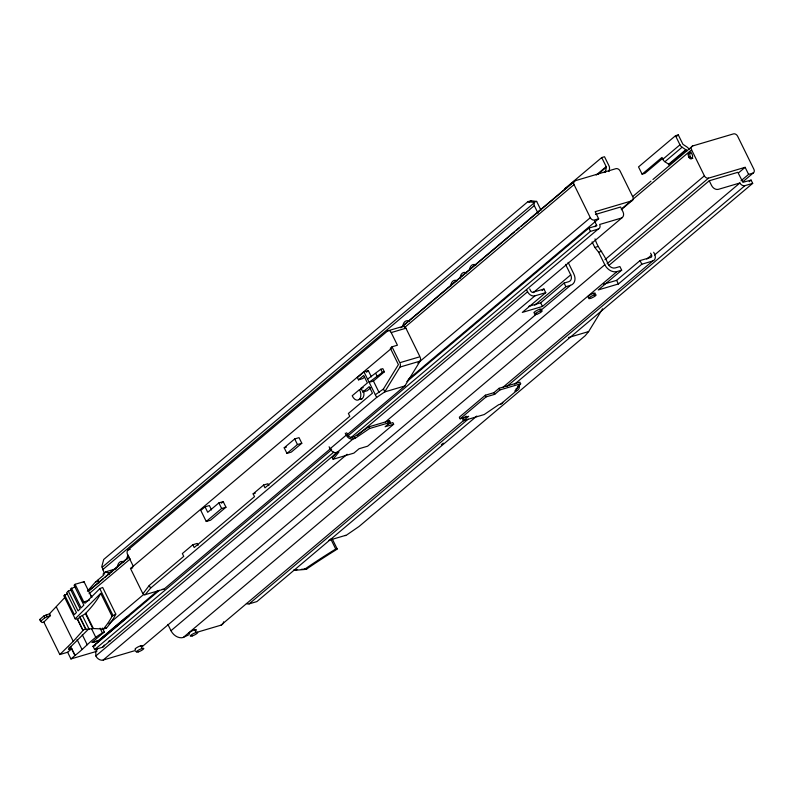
<?xml version="1.0" encoding="UTF-8"?>
<svg xmlns="http://www.w3.org/2000/svg" width="794" height="794" viewBox="0 0 794 794"><rect width="100%" height="100%" fill="white"/><g stroke="black" fill="none" stroke-linecap="round" stroke-linejoin="round"><path stroke-width="1.19" d="M605.624 172.189A4.764 3.583 49.9 0 1 605.653 171.057L606.298 167.276A1.032 0.784 49.9 0 0 606.199 166.651L601.723 157.559L604.512 156.736L608.988 165.817A4.764 3.583 49.9 0 1 609.484 168.715L608.998 171.554M328.815 540.327L346.512 535.096L359.116 526.432L585.188 335.733L588.632 331.574L602.567 308.806M375.334 394.737L383.433 389.01L398.409 364.595L390.34 348.209L391.998 346.809L397.427 345.201L391.204 332.577A3.722 2.332 73.5 0 0 387.72 330.88L127.953 550.004A3.722 2.332 73.5 0 0 127.685 554.857L133.382 566.44M330.909 448.342L164.05 589.088L145.173 594.676L150.592 588.146L376.664 397.437L384.673 391.928L399.958 367.076A3.722 2.332 73.5 0 0 400.176 363.622M347.028 434.745L404.861 385.963L420.105 361.121A3.722 2.332 73.5 0 0 420.324 357.657M336.676 452.163L332.319 457.622L333.123 459.26L353.886 453.116L359.096 448.719L367.622 446.198L393.655 424.234L392.851 422.597L387.522 424.175M333.123 459.26L338.939 451.975L336.924 452.57A5.796 4.367 49.9 0 1 330.076 448.769L329.093 446.764M466.118 416.125L462.644 419.053L463.448 420.691L468.659 416.294L460.133 418.815L459.329 417.187L485.362 395.214L493.888 392.693L499.098 388.306L519.862 382.162L520.666 383.79L514.849 391.075L516.864 390.479A5.796 4.367 49.9 0 0 519.038 384.921M144.816 594.924A3.881 1.588 69.2 0 1 143.793 594.597A3.692 1.509 69.2 0 1 142.97 593.694L149.262 585.446L183.742 556.356L182.362 553.557L192.833 544.734L197.17 543.443L198.083 545.309M49.575 613.722L50.469 615.539L43.839 622.069L42.122 622.575L40.593 621.315L39.7 619.499L43.869 615.985L49.575 613.722L64.453 597.892M43.839 622.069L59.828 654.554L73.256 641.344L83.827 629.582L92.809 628.56A6.163 0.963 -13.7 0 1 93.394 628.55A284.083 44.395 -13.7 0 1 103.309 629.136L106.495 628.034A240.155 49.526 -26.2 0 0 115.785 614.119L102.664 587.441L99.806 588.662L85.484 602.944A2.084 1.062 71 0 1 83.767 601.931L75.102 584.295L84.005 581.665L91.806 597.535M87.409 591.123L95.498 582.022L97.573 580.265L98.029 580.652M67.599 593.833L63.748 595.609L75.172 618.834L77.514 619.29L82.973 630.376L77.494 619.29L80.065 616.928A4.069 0.834 -26.2 0 1 82.387 615.479A5.121 1.052 -26.2 0 0 85.831 613.186A236.275 48.722 -26.2 0 0 100.739 593.346L112.014 616.253A236.275 48.722 -26.2 0 1 103.309 629.136M71.311 590.131L68.294 591.083L66.656 592.711L76.413 612.541L74.328 614.625L64.572 594.795M75.4 586.746L70.378 589.009L80.134 608.839L78.05 610.914L68.294 591.083M75.102 584.295L74.09 585.297L83.846 605.137L81.117 607.857L71.361 588.026M75.172 618.834L100.739 593.346M112.014 616.253L115.785 614.119M89.107 628.56L68.78 648.678A4.139 0.854 -26.2 0 0 70.11 649.234L71.807 648.728L67.639 652.241L59.828 654.554M70.487 646.385L74.964 655.477C84.938 648.033 93.106 637.324 104.322 631.994L102.376 628.054M540.992 210.231L536.645 201.398L530.948 200.773L527.851 201.696L103.736 559.442L101.821 566.499L104.699 574.151M529.052 202.371L530.948 200.773M102.198 567.273L533.935 203.095L533.548 202.311L527.851 201.696M40.593 621.315L44.762 617.801L50.469 615.539M102.555 569.794L534.283 205.616L533.935 203.095M116.41 568.663L105.791 571.809L103.071 574.102L103.607 575.193L98.049 579.878L99.389 582.756M601.723 157.559L564.752 188.744L566.608 188.198M88.253 591.222L129.005 556.842M401.933 326.622L574.409 181.131M89.94 590.031L103.21 578.836M105.106 577.238L128.797 557.249M400.781 327.833L514.502 231.898M516.398 230.3L519.236 227.908M521.132 226.31L575.154 180.744L615.906 168.675A3.523 2.65 49.9 0 1 620.064 170.988L632.858 196.991A3.523 2.65 49.9 0 1 631.746 200.862L621.315 209.656M89.087 593.684L130.385 558.847M404.344 327.743L574.032 184.615A3.523 2.65 49.9 0 1 575.154 180.744M596.244 175.037L606.199 166.651M142.741 593.317A3.722 2.332 73.5 0 1 142.434 592.771L130.494 568.504L391.412 348.407M598.16 174.144L606.298 167.276M371.374 376.842L368.327 370.659L363.989 371.939L357.36 377.527L358.501 379.84L362.838 378.559L364.575 377.09M205.05 506.85L200.803 510.433L206.242 521.479L210.579 520.199L225.962 507.227L223.203 501.619L218.866 502.91L207.73 512.299L205.05 506.85L209.388 505.56L211.541 509.927M366.431 372.247L368.327 370.659M603.847 172.586L605.653 171.057M358.501 379.84L363.712 375.443L367.394 382.936L361.052 388.286L362.878 392.008L367.215 390.727L370.848 387.671M284.202 447.796L294.703 438.933L299.04 437.653L301.799 443.251L291.299 452.104L286.962 453.394L284.202 447.796L286.376 447.151M367.543 379.155L380.802 369.25L382.817 368.654L384.365 371.81L373.438 381.041L369.091 382.321L382.351 372.406L384.365 371.81M221.347 503.188L223.203 501.619M361.548 389.01L359.483 389.616L352.208 395.759A7.245 4.526 73.5 0 0 359.196 399.481L362.292 398.568M206.242 521.479L221.625 508.507L225.962 507.227M286.962 453.394L297.462 444.541L301.799 443.251M362.878 392.008L369.23 386.658L372.436 393.189L348.387 413.476L349.777 416.304L264.978 487.834L263.608 485.035L267.945 483.745L268.858 485.61M689.073 149.411A4.764 3.583 49.9 0 0 686.959 146.999L683.227 144.508A1.032 0.784 49.9 0 1 682.761 143.982L678.294 134.901L675.505 135.724L638.525 166.919L642.108 174.184L644.897 173.36L662.801 158.254M676.399 136.499L678.294 134.901M192.833 544.734L194.202 547.532L254.517 496.657L253.137 493.858L263.608 485.035M108.897 623.786L143.962 594.21M417.843 363.186L590.319 217.695A3.523 2.65 49.9 0 0 594.468 220.007L598.656 218.767L595.172 211.69L631.746 200.862M642.108 174.184L661.898 157.49L662.792 159.306A4.764 3.583 49.9 0 0 664.906 161.718L668.637 164.209A1.032 0.784 49.9 0 1 669.094 164.735L669.541 165.638M662.792 159.306L679.972 144.816L675.505 135.724M67.639 652.241L70.934 658.951L75.102 655.437L71.579 648.589M104.322 631.994L91.866 642.495L98.684 640.47L126.812 616.749L128.876 616.144L92.938 646.455M664.906 161.718L682.086 147.227L685.817 149.709A1.032 0.784 49.9 0 1 686.284 150.235L686.731 151.148M157.986 590.478L98.277 640.847L94.099 642.078A3.523 2.65 49.9 0 1 93.206 642.167M408.176 379.443L598.656 218.767M333.708 452.183L102.396 647.299L94.655 649.591L93.047 646.316L159.405 590.339M406.826 381.636L588.83 228.106L596.711 225.744L594.666 220.831M330.076 448.769L346.224 435.152A5.796 4.367 49.9 0 0 353.062 438.953L355.077 438.357L369.577 428.512L390.34 422.358L389.536 420.731L368.773 426.874L354.273 436.72L352.258 437.315A3.93 2.958 49.9 0 1 347.613 434.735L346.631 432.74M668.637 164.209L685.817 149.709M594.885 226.727L596.78 225.129M669.094 164.735L686.284 150.235M94.655 649.591L331.644 449.682M347.762 436.085L590.438 231.382L598.19 229.089A4.347 3.275 49.9 0 0 599.649 224.484L621.116 218.132A5.796 4.367 49.9 0 0 622.953 211.76L620.61 207.006L595.45 214.449M633.007 196.317L651.011 181.121M652.906 179.523L692.705 145.947L733.467 133.888A3.523 2.65 49.9 0 1 737.616 136.201L753.893 169.281A3.523 2.65 49.9 0 1 752.781 173.152L748.603 174.392L741.02 180.784M622.466 208.127L691.594 149.818A3.523 2.65 49.9 0 1 692.705 145.947M350.769 437.792L598.19 229.089M96.59 648.509L97.166 649.691L95.816 650.832L95.826 655.963L336.309 453.106M336.924 452.57L353.062 438.953M357.141 435.539L527.563 291.785A6.213 4.675 49.9 0 0 534.898 295.864L545.746 292.649L543.95 289.016L533.111 292.232A2.074 1.558 49.9 0 1 530.66 290.872L529.717 288.937M533.231 292.658L622.337 217.487M95.826 655.963A6.213 4.675 49.9 0 0 103.16 660.042L347.087 454.287M385.427 421.942L534.898 295.864M542.084 290.594L543.95 289.016M387.8 422.19L389.536 420.731M390.34 422.358L385.13 426.755L393.655 424.234M545.746 292.649L522.303 312.419L542.451 306.454L565.894 286.694L570.539 285.314A10.352 7.791 49.9 0 0 573.814 273.93L568.137 262.387M534.719 305.214L570.717 274.853L565.546 264.352M528.814 306.335L540.664 302.822L564.097 283.051L568.752 281.681A6.213 4.675 49.9 0 0 570.717 274.853M142.404 646.455L536.436 314.077M541.171 310.087L570.539 285.314M604.968 259.688L704.387 175.821A3.523 2.65 49.9 0 0 708.546 178.134L745.119 167.316L748.603 174.392M167.891 624.402L170.988 630.694L604.81 264.759A10.352 7.791 49.9 0 0 617.027 271.558L621.672 270.178L619.886 266.546L615.241 267.925A6.213 4.675 49.9 0 1 607.906 263.846C604.81 254.656 597.535 248.036 595.024 238.865M607.142 263.668L708.546 178.134M608.77 265.533L709.25 180.774L737.844 172.318L742.926 182.322L751.084 180.089L752.692 183.364L514.75 384.068M170.988 630.694A10.352 7.791 49.9 0 0 183.215 637.493L617.027 271.558M621.672 270.178L598.239 289.949L618.387 283.984L641.82 264.223L652.668 261.008A6.213 4.675 49.9 0 0 654.633 254.179L653.69 252.254M738.48 172.913L745.119 167.316M603.559 284.212L616.601 280.351L640.033 260.581L650.881 257.375A2.074 1.558 49.9 0 0 651.537 255.092L650.584 253.167M646.802 259.092L651.537 255.092M460.133 418.815L486.166 396.851L494.692 394.33L499.902 389.943L520.666 383.79M654.584 254.953L739.899 182.977A4.347 3.275 49.9 0 0 744.941 185.657L752.692 183.364M743.095 181.558L753.526 172.764M196.217 632.5L220.94 625.186L464.857 419.431M503.207 387.085L652.668 261.008M749.189 181.687L751.084 180.089M246.388 603.48A4.347 3.275 49.9 0 0 249.157 603.867L468.132 419.153M506.999 386.36L744.941 185.657M441.404 444.709L443.3 443.112M476.827 416.056L256.899 601.574L249.157 603.867M463.448 420.691L484.211 414.547L498.711 404.692L500.726 404.096L516.864 390.479M332.279 538.967L337.202 548.962L335.773 550.034A236.275 48.722 -26.2 0 0 306.841 568.901L304.231 569.516A288.589 23.492 -8.3 0 1 294.514 570.3M189.151 634.595L183.215 637.493M533.548 202.311L536.645 201.398M688.765 157.093L690.314 156.636M739.899 182.977L718.441 189.329A5.796 4.367 49.9 0 1 711.593 185.528L709.25 180.774M592.096 241.922L594.815 247.45L597.912 246.527M594.815 247.45L598.607 252.164L601.703 251.251M387.72 330.88L402.439 326.523A3.722 2.332 73.5 0 1 405.923 328.22L419.966 356.744L399.819 362.709L391.998 346.809M391.204 332.577L405.923 328.22M399.958 367.076L420.105 361.121M361.052 388.286L363.215 387.651M384.673 391.928L404.861 385.963M568.444 337.549L588.632 331.574M253.137 493.858L255.301 493.213M127.953 550.004L130.216 549.339M105.791 571.809L108.242 573L111.785 571.948M130.494 568.504L132.767 567.829M95.498 582.022L97.841 581.327M83.767 601.931L89.335 600.284M108.381 641.363L110.644 640.689M93.047 646.316L95.26 645.661M70.934 658.951L96.918 651.269M103.16 660.042L134.95 650.633L136.082 651.437M304.231 569.516A240.155 49.526 -26.2 0 1 335.723 549.031L337.202 548.962M39.7 619.499L41.228 620.759M108.242 573L109.076 574.588M691.594 149.818L704.387 175.821M640.033 260.581L641.82 264.223M574.032 184.615L590.319 217.695M616.601 280.351L618.387 283.984M588.83 228.106L590.438 231.382M598.607 252.164L604.81 264.759M593.664 293.304L594.468 294.931M534.283 205.616L538.044 213.249M564.097 283.051L565.894 286.694M540.664 302.822L542.451 306.454M534.719 312.975A4.139 0.854 -26.2 0 1 534.918 311.645A4.139 0.854 -26.2 0 1 539.741 309.263L540.545 310.891M526.611 289.86L527.563 291.785M499.098 388.306L499.902 389.943M493.888 392.693L494.692 394.33M485.362 395.214L486.166 396.851M380.802 369.25L382.351 372.406M375.78 373.478L377.339 376.634M383.433 389.01L384.802 391.789M373.438 381.041L379.075 392.494M363.989 371.939L376.664 397.437M368.773 426.874L369.577 428.512M354.273 436.72L355.077 438.357M345.241 433.147L346.224 435.152M294.703 438.933L297.462 444.541M330.8 539.027L335.723 549.031M218.866 502.91L221.625 508.507M194.738 629.801L196.088 632.53M149.262 585.446L150.592 588.146M140.816 645.76L142.156 648.49M99.806 588.662L112.927 615.34M90.595 594.974L91.608 597.038M100.064 628.183L102.188 632.49M80.273 596.661L82.983 602.17M85.831 613.186L93.394 628.55M85.434 613.564L92.809 628.56M91.578 628.779L95.836 637.443M82.387 615.479L89.097 629.116M79.966 617.007L86.149 629.563M79.708 617.246L85.762 629.563M82.298 634.753L87.211 644.728M77.117 639.537L82.03 649.522M56.374 607.033L73.256 641.344M69.058 647.09L70.11 649.234M46.211 614.715L47.104 616.541M43.869 615.985L44.762 617.801M104.242 645.046A4.347 3.275 49.9 0 1 102.396 647.299M84.005 581.665A240.155 49.526 -26.2 0 1 83.291 582.508M105.384 627.945A288.589 45.099 -13.7 0 1 106.495 628.034M135.466 649.502A4.139 0.854 -26.2 0 1 138.017 646.921A4.139 0.854 -26.2 0 1 142.434 645.899M117.393 567.442A9.21 5.756 73.5 0 1 123.943 561.914M402.786 326.711A9.21 5.756 73.5 0 1 409.337 321.173M469.443 270.476A9.21 5.756 73.5 0 1 476.003 264.948M460.073 278.386A9.21 5.756 73.5 0 1 466.624 272.858M450.694 286.287A9.21 5.756 73.5 0 1 457.255 280.758M126.762 559.532A9.21 5.756 73.5 0 1 128.201 555.115M539.741 309.263A4.139 0.854 -26.2 0 1 541.042 309.839M359.483 389.616A7.245 4.526 73.5 0 1 359.196 399.481M363.483 390.866A7.245 4.526 73.5 0 1 359.424 399.124M164.05 589.088A3.722 2.332 73.5 0 1 162.254 589.247M189.399 633.543A4.139 0.854 -26.2 0 1 190.352 631.885A4.139 0.854 -26.2 0 1 195.205 629.682A4.139 0.854 -26.2 0 1 195.761 630.644M517.757 386.182A3.93 2.958 49.9 0 1 516.06 388.842M502.791 402.369A5.796 4.367 49.9 0 1 500.726 404.096M223.59 621.831A6.213 4.675 49.9 0 1 220.94 625.186M588.483 295.973A4.139 0.854 -26.2 0 1 593.158 293.462A4.139 0.854 -26.2 0 1 595.172 293.641M588.642 297.016A4.139 0.854 -26.2 0 1 588.195 296.241M306.841 568.901A284.083 23.125 -8.3 0 1 301.333 569.348M297.006 569.695A284.083 23.125 -8.3 0 1 293.8 569.943M692.825 158.433A3.315 2.074 73.5 0 1 689.946 155.674A3.315 2.074 73.5 0 1 691.127 152.031M682.086 147.227A4.764 3.583 49.9 0 1 679.972 144.816M345.757 535.454A3.881 3.097 80 0 1 344.894 535.553M138.325 651.894A4.139 0.854 -26.2 0 0 143.803 648.47A4.139 0.854 -26.2 0 0 138.087 650.365A4.139 0.854 -26.2 0 0 138.325 651.894M536.714 314.305A4.139 0.854 -26.2 0 0 542.193 310.881A4.139 0.854 -26.2 0 0 536.476 312.776A4.139 0.854 -26.2 0 0 536.714 314.305M192.257 635.934A4.139 0.854 -26.2 0 0 197.736 632.51A4.139 0.854 -26.2 0 0 192.019 634.406A4.139 0.854 -26.2 0 0 192.257 635.934M590.637 298.346A4.139 0.854 -26.2 0 0 596.115 294.921A4.139 0.854 -26.2 0 0 590.399 296.817A4.139 0.854 -26.2 0 0 590.637 298.346M688.249 154.473A3.315 2.074 73.5 0 0 691.276 158.889A3.315 2.074 73.5 0 0 691.763 153.708A3.315 2.074 73.5 0 0 688.249 154.473"/></g></svg>
